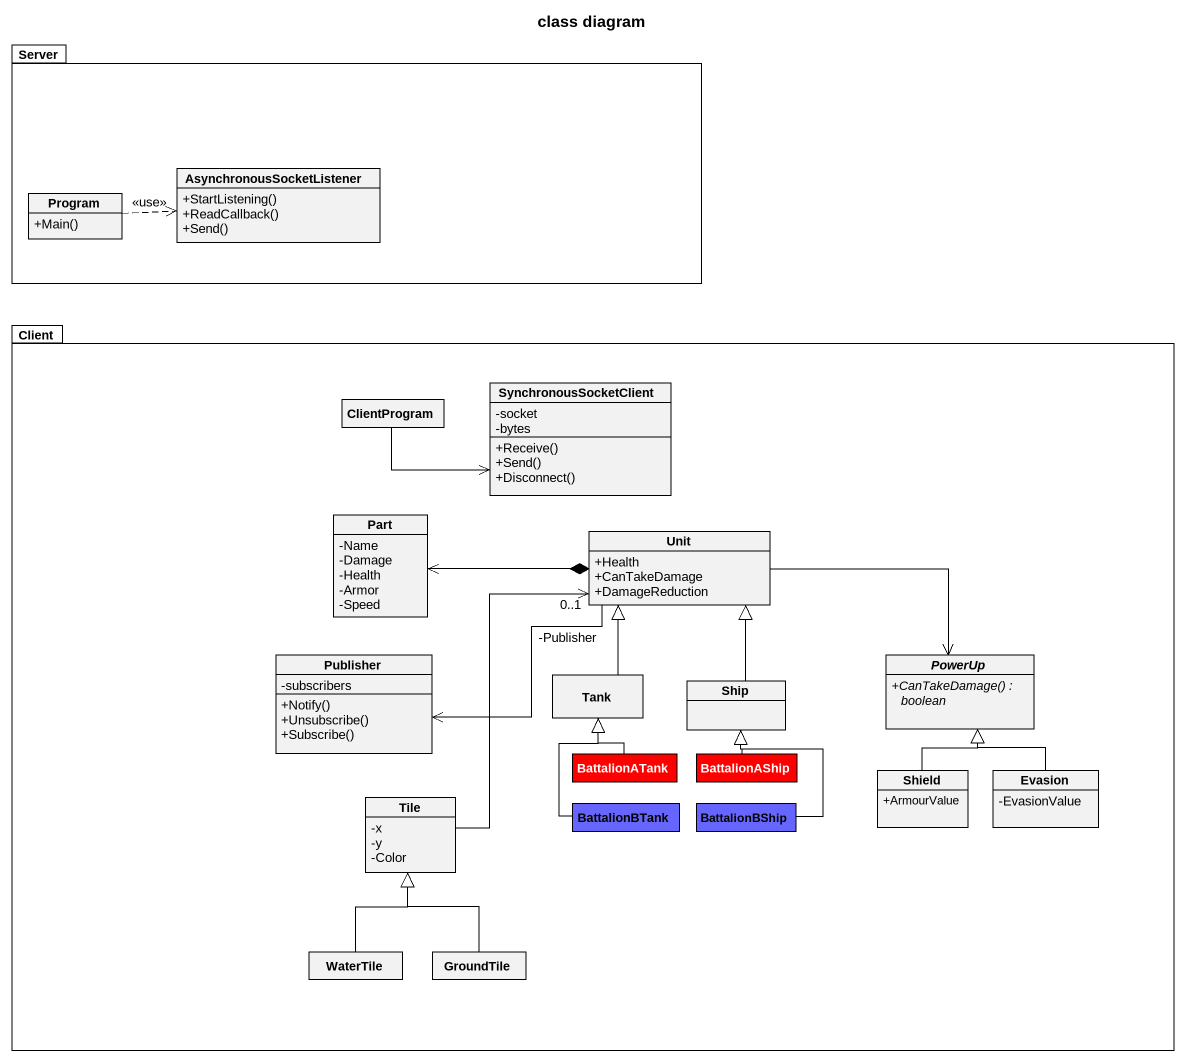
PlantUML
@startuml
title class diagram
hide circle
hide empty members
skinparam classAttributeIconSize 0
package Server {
  class Program {
    +Main()
  }
  class AsynchronousSocketListener {
    +StartListening()
    +ReadCallback()
    +Send()
  }
}
package Client {
  class ClientProgram
  class SynchronousSocketClient {
    -socket
    -bytes
    +Receive()
    +Send()
    +Disconnect()
  }
  class Part {
    -Name
    -Damage
    -Health
    -Armor
    -Speed
  }
  class Unit {
    +Health
    +CanTakeDamage
    +DamageReduction
  }
  class Publisher {
    -subscribers
    +Notify()
    +Unsubscribe()
    +Subscribe()
  }
  class Tank
  class Ship
  abstract class PowerUp {
    {abstract} +CanTakeDamage() : boolean
  }
  class Tile {
    -x
    -y
    -Color
  }
  class BattalionATank #FF0000
  class BattalionAShip #FF0000
  class Shield {
    +ArmourValue
  }
  class Evasion {
    -EvasionValue
  }
  class BattalionBTank #6666FF
  class BattalionBShip #6666FF
  class WaterTile
  class GroundTile
}
Program .right.> AsynchronousSocketListener : <<use>>
ClientProgram -right-> SynchronousSocketClient
Unit *-left-> Part
Unit "-Publisher" -left-> Publisher
Unit -right-> PowerUp
Tank -up-|> Unit
Ship -up-|> Unit
Tile -up-> "0..1" Unit
BattalionATank -up-|> Tank
BattalionAShip -up-|> Ship
Shield -up-|> PowerUp
Evasion -up-|> PowerUp
BattalionBTank -up-|> Tank
BattalionBShip -up-|> Ship
WaterTile -up-|> Tile
GroundTile -up-|> Tile
@enduml
